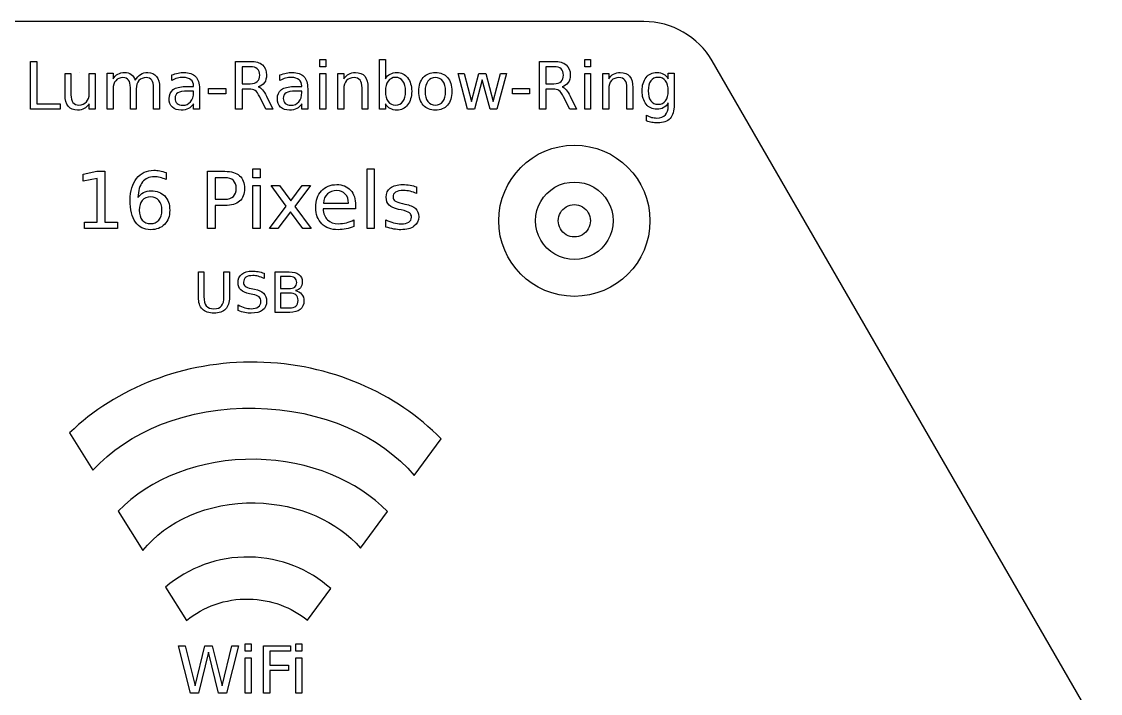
# Model space of a CAD drawing. Extents: x 0 to 264, y -3 to 282.
# Drawn here: x 31.5 to 86.2, y 176.3 to 210.4 of the extents above; entities that cross this region are included whole.
import ezdxf

# ---------------------------------------------------------------- set-up
doc = ezdxf.new("R2010")
doc.units = 0
doc.layers.add('Layer_1', color=7, linetype='CONTINUOUS')

msp = doc.modelspace()

# ---------------------------------------------------------------- linework, layer by layer
at = {"layer": 'Layer_1', "color": 7}
for p, q in [((63.086896, 210.393289), (23.705706, 210.393289)), ((86.241596, 174.288166), (66.550996, 208.393289)), ((58.743988, 200.28676), (58.743988, 200.28676)), ((43.472072, 193.112894), (43.472072, 193.112894)), ((33.960378, 189.5293), (35.145242, 187.627332)), ((51.439815, 187.37142), (52.803913, 189.222094)), ((43.417087, 188.18456), (43.417086, 188.184561)), ((36.431849, 185.559997), (37.682145, 183.552204)), ((48.715924, 183.674494), (50.085199, 185.533119)), ((43.09576, 183.224478), (43.09576, 183.224478)), ((38.832802, 181.704182), (39.888701, 180.007795)), ((46.024862, 180.022752), (47.20842, 181.630332))]:
    msp.add_line(p, q, dxfattribs=at)
at = {"layer": 'Layer_1', "color": 3}
for p, q in [((46.655147, 208.476126), (46.954391, 208.476126)), ((46.655147, 208.097196), (46.655147, 208.476126)), ((46.954391, 208.476126), (46.954391, 208.097196)), ((49.681731, 205.945626), (49.681731, 208.476176)), ((49.681731, 208.476176), (49.9826, 208.476176)), ((49.9826, 208.476176), (49.9826, 207.490576)), ((60.088556, 208.476126), (60.387799, 208.476126)), ((60.088556, 208.097196), (60.088556, 208.476126)), ((60.387799, 208.476126), (60.387799, 208.097196)), ((31.979229, 208.373676), (32.307746, 208.373676)), ((31.979229, 205.945576), (31.979229, 208.373676)), ((32.307746, 208.373676), (32.307746, 206.222046)), ((42.381176, 205.945586), (42.381176, 208.373686)), ((42.381176, 208.373686), (43.122779, 208.373686)), ((42.709693, 208.103706), (42.709693, 207.241756)), ((43.122779, 208.103706), (42.709693, 208.103706)), ((46.954391, 208.097196), (46.655147, 208.097196)), ((57.785687, 205.945586), (57.785687, 208.373686)), ((57.785687, 208.373686), (58.527289, 208.373686)), ((58.114204, 208.103706), (58.114204, 207.241756)), ((58.527289, 208.103706), (58.114204, 208.103706)), ((60.387799, 208.097196), (60.088556, 208.097196)), ((33.730778, 206.664406), (33.730778, 207.767056)), ((33.730778, 207.767056), (34.030021, 207.767056)), ((34.030021, 207.767056), (34.030021, 206.675796)), ((34.483764, 207.810966), (34.483764, 207.810966)), ((34.957023, 206.734336), (34.957023, 207.767056)), ((34.957023, 207.767056), (35.256266, 207.767056)), ((35.256266, 207.767056), (35.256266, 205.945576)), ((35.86451, 205.945626), (35.86451, 207.767106)), ((35.86451, 207.767106), (36.16538, 207.767106)), ((36.16538, 207.767106), (36.16538, 207.484126)), ((37.294046, 207.417456), (37.294046, 207.417396)), ((39.141546, 207.407626), (39.141546, 207.684106)), ((44.632005, 207.407626), (44.632005, 207.684106)), ((46.655147, 207.767056), (46.954391, 207.767056)), ((46.655147, 205.945576), (46.655147, 207.767056)), ((46.954391, 207.767056), (46.954391, 205.945576)), ((47.567515, 205.945576), (47.567515, 207.767056)), ((47.567515, 207.767056), (47.868384, 207.767056)), ((47.868384, 207.767056), (47.868384, 207.484076)), ((52.513156, 207.810966), (52.513156, 207.810966)), ((52.513156, 207.557256), (52.513156, 207.557256)), ((53.66947, 207.767056), (53.968713, 207.767056)), ((54.145982, 205.945576), (53.66947, 207.767056)), ((53.968713, 207.767056), (54.342767, 206.345646)), ((54.342767, 206.345646), (54.715195, 207.767056)), ((54.892464, 207.438536), (54.498894, 205.945576)), ((54.715195, 207.767056), (55.068106, 207.767056)), ((55.284407, 205.945576), (54.892464, 207.438536)), ((55.068106, 207.767056), (55.44216, 206.345646)), ((55.44216, 206.345646), (55.814587, 207.767056)), ((56.113831, 207.767056), (55.637319, 205.945576)), ((55.814587, 207.767056), (56.113831, 207.767056)), ((60.088556, 207.767056), (60.387799, 207.767056)), ((60.088556, 205.945576), (60.088556, 207.767056)), ((60.387799, 207.767056), (60.387799, 205.945576)), ((61.000924, 205.945576), (61.000924, 207.767056)), ((61.000924, 207.767056), (61.301793, 207.767056)), ((61.301793, 207.767056), (61.301793, 207.484076)), ((64.325122, 207.490656), (64.325122, 207.767136)), ((64.325122, 207.767136), (64.624365, 207.767136)), ((64.624365, 207.767136), (64.624365, 206.171636)), ((36.16538, 206.975086), (36.16538, 205.945626)), ((37.043593, 205.945626), (37.043593, 207.035256)), ((37.344462, 206.975086), (37.344462, 205.945626)), ((38.222675, 205.945626), (38.222675, 207.035256)), ((38.523545, 207.045016), (38.523545, 205.945626)), ((39.827853, 207.095346), (40.247444, 207.095346)), ((40.247444, 206.861256), (39.949827, 206.861196)), ((40.247444, 207.095346), (40.247444, 207.124646)), ((40.247444, 206.794556), (40.247444, 206.861256)), ((40.546687, 206.984796), (40.546687, 205.945576)), ((40.546687, 206.984736), (40.546687, 206.984796)), ((41.013442, 206.991296), (41.890029, 206.991296)), ((41.013442, 206.724586), (41.013442, 206.991296)), ((41.890029, 206.991296), (41.890029, 206.724586)), ((42.709693, 207.241756), (43.122779, 207.241756)), ((43.067484, 206.971796), (42.709693, 206.971796)), ((42.709693, 206.971796), (42.709693, 205.945586)), ((43.532612, 207.084006), (43.532612, 207.083996)), ((45.318313, 207.095346), (45.737904, 207.095346)), ((45.737904, 206.861256), (45.440287, 206.861196)), ((45.737904, 207.095346), (45.737904, 207.124646)), ((45.737904, 206.794556), (45.737904, 206.861256)), ((46.037147, 206.984796), (46.037147, 205.945576)), ((46.037147, 206.984736), (46.037147, 206.984796)), ((47.868384, 206.975036), (47.868384, 205.945576)), ((48.793761, 205.945576), (48.793761, 207.035206)), ((49.093004, 207.044966), (49.093004, 205.945576)), ((49.093004, 207.044946), (49.093004, 207.044966)), ((51.000677, 206.854686), (51.000677, 206.854686)), ((56.417953, 206.991296), (57.29454, 206.991296)), ((56.417953, 206.724586), (56.417953, 206.991296)), ((57.29454, 206.991296), (57.29454, 206.724586)), ((58.114204, 207.241756), (58.527289, 207.241756)), ((58.471994, 206.971796), (58.114204, 206.971796)), ((58.114204, 206.971796), (58.114204, 205.945586)), ((58.937122, 207.084006), (58.937122, 207.083996)), ((61.301793, 206.975036), (61.301793, 205.945576)), ((62.22717, 205.945576), (62.22717, 207.035206)), ((62.526413, 207.044966), (62.526413, 205.945576)), ((62.526413, 207.044946), (62.526413, 207.044966)), ((64.325122, 206.877456), (64.325122, 206.877456)), ((33.730778, 206.664396), (33.730778, 206.664406)), ((41.890029, 206.724586), (41.013442, 206.724586)), ((43.919676, 205.945576), (43.609049, 206.568456)), ((43.939192, 206.609116), (44.272588, 205.945576)), ((57.29454, 206.724586), (56.417953, 206.724586)), ((59.324186, 205.945576), (59.013559, 206.568456)), ((59.343702, 206.609116), (59.677098, 205.945576)), ((33.490081, 205.945576), (31.979229, 205.945576)), ((32.307746, 206.222046), (33.490081, 206.222046)), ((33.490081, 206.222046), (33.490081, 205.945576)), ((34.957023, 205.945576), (34.957023, 206.225306)), ((35.256266, 205.945576), (34.957023, 205.945576)), ((36.16538, 205.945626), (35.86451, 205.945626)), ((37.344462, 205.945626), (37.043593, 205.945626)), ((38.523545, 205.945626), (38.222675, 205.945626)), ((40.247444, 205.945576), (40.247444, 206.222046)), ((40.546687, 205.945576), (40.247444, 205.945576)), ((42.709693, 205.945586), (42.381176, 205.945586)), ((44.272588, 205.945576), (43.919676, 205.945576)), ((45.737904, 205.945576), (45.737904, 206.222046)), ((46.037147, 205.945576), (45.737904, 205.945576)), ((46.954391, 205.945576), (46.655147, 205.945576)), ((47.868384, 205.945576), (47.567515, 205.945576)), ((49.093004, 205.945576), (48.793761, 205.945576)), ((49.9826, 205.945626), (49.681731, 205.945626)), ((49.9826, 206.218846), (49.9826, 205.945626)), ((54.498894, 205.945576), (54.145982, 205.945576)), ((55.637319, 205.945576), (55.284407, 205.945576)), ((58.114204, 205.945586), (57.785687, 205.945586)), ((59.677098, 205.945576), (59.324186, 205.945576)), ((60.387799, 205.945576), (60.088556, 205.945576)), ((61.301793, 205.945576), (61.000924, 205.945576)), ((62.526413, 205.945576), (62.22717, 205.945576)), ((64.325122, 206.118066), (64.325122, 206.266056)), ((63.215972, 205.348766), (63.215972, 205.639876)), ((34.652863, 202.656676), (35.348035, 202.796876)), ((34.652863, 202.298376), (34.652863, 202.656676)), ((35.348035, 202.796876), (35.741382, 202.796876)), ((35.741382, 202.796876), (35.741382, 200.220646)), ((38.851157, 202.732626), (38.851157, 202.732616)), ((38.851157, 202.732616), (38.851157, 202.374316)), ((40.954199, 202.796876), (41.84215, 202.796876)), ((40.954199, 199.889616), (40.954199, 202.796876)), ((41.347546, 202.473626), (41.347546, 201.381216)), ((41.84215, 202.473626), (41.347546, 202.473626)), ((43.259756, 202.919556), (43.618052, 202.919556)), ((43.259756, 202.465836), (43.259756, 202.919556)), ((43.618052, 202.465836), (43.259756, 202.465836)), ((43.618052, 202.919556), (43.618052, 202.465836)), ((49.054804, 202.919556), (49.4131, 202.919556)), ((49.054804, 199.889616), (49.054804, 202.919556)), ((49.4131, 202.919556), (49.4131, 199.889616)), ((35.351929, 202.438576), (34.652863, 202.298376)), ((35.351929, 200.220646), (35.351929, 202.438576)), ((43.259756, 202.070546), (43.618052, 202.070546)), ((43.259756, 199.889616), (43.259756, 202.070546)), ((43.618052, 202.070546), (43.618052, 199.889616)), ((44.951925, 201.030706), (44.176916, 202.070546)), ((44.176916, 202.070546), (44.599471, 202.070546)), ((44.599471, 202.070546), (45.177808, 201.293586)), ((45.177808, 201.293586), (45.756144, 202.070546)), ((46.1787, 202.070546), (45.390059, 201.009286)), ((45.756144, 202.070546), (46.1787, 202.070546)), ((51.551193, 202.006286), (51.551193, 201.667466)), ((51.551197, 202.006216), (51.551193, 202.006286)), ((38.070306, 201.499996), (38.070306, 201.499996)), ((41.347546, 201.381216), (41.84215, 201.381216)), ((41.84215, 201.057966), (41.347546, 201.057966)), ((41.347546, 201.057966), (41.347546, 199.889616)), ((44.104867, 199.889616), (44.951925, 201.030706)), ((45.390059, 201.009286), (46.219592, 199.889616)), ((48.466731, 200.894396), (46.819349, 200.894396)), ((46.831032, 201.172856), (48.108435, 201.174806)), ((48.466731, 201.069666), (48.466731, 201.069656)), ((48.466731, 201.069656), (48.466731, 200.894396)), ((50.770345, 200.837826), (50.645721, 200.867026)), ((50.842394, 201.165006), (50.965071, 201.137706)), ((45.16223, 200.746406), (44.527423, 199.889616)), ((45.797037, 199.889616), (45.16223, 200.746406)), ((48.382999, 200.339406), (48.382999, 200.000576)), ((50.001177, 199.969306), (50.001177, 200.339286)), ((34.709333, 200.220646), (35.351929, 200.220646)), ((34.709333, 199.889616), (34.709333, 200.220646)), ((36.383978, 199.889616), (34.709333, 199.889616)), ((35.741382, 200.220646), (36.383978, 200.220646)), ((36.383978, 200.220646), (36.383978, 199.889616)), ((41.347546, 199.889616), (40.954199, 199.889616)), ((43.618052, 199.889616), (43.259756, 199.889616)), ((44.527423, 199.889616), (44.104867, 199.889616)), ((46.219592, 199.889616), (45.797037, 199.889616)), ((49.4131, 199.889616), (49.054804, 199.889616)), ((40.495715, 197.695976), (40.775457, 197.695976)), ((40.495715, 196.411646), (40.495715, 197.695976)), ((40.775457, 197.695976), (40.775457, 196.446096)), ((41.791071, 196.446096), (41.791071, 197.695976)), ((41.791071, 197.695976), (42.070813, 197.695976)), ((42.070813, 197.695976), (42.070813, 196.411646)), ((43.827812, 197.628456), (43.827812, 197.356986)), ((43.827814, 197.628366), (43.827812, 197.628456)), ((44.385917, 197.695976), (45.096985, 197.695976)), ((44.385921, 195.638566), (44.385917, 197.695976)), ((45.076314, 197.467266), (44.664281, 197.467226)), ((44.664281, 197.467226), (44.664281, 196.847106)), ((43.262818, 196.550786), (43.093319, 196.583886)), ((43.176004, 196.849856), (43.344125, 196.815356)), ((44.664281, 196.847106), (45.076314, 196.847106)), ((44.664281, 196.621106), (44.664281, 195.867326)), ((45.110765, 196.621056), (44.664281, 196.621106)), ((42.51179, 195.729446), (42.51179, 196.016086)), ((45.12455, 195.638566), (44.385921, 195.638566)), ((44.664281, 195.867326), (45.110765, 195.867326)), ((39.490747, 178.717037), (39.818273, 178.717037)), ((40.091212, 176.319986), (39.490747, 178.717037)), ((39.818273, 178.717037), (40.322408, 176.690863)), ((40.322408, 176.690863), (40.824939, 178.717037)), ((41.009577, 178.400748), (40.499016, 176.319986)), ((40.824939, 178.717037), (41.189398, 178.717037)), ((41.515314, 176.319986), (41.009577, 178.400748)), ((41.189398, 178.717037), (41.693532, 176.690863)), ((41.693532, 176.690863), (42.196057, 178.717037)), ((42.525193, 178.717037), (41.923118, 176.319986)), ((42.196057, 178.717037), (42.525193, 178.717037)), ((42.87038, 178.818185), (43.165796, 178.818185)), ((42.87038, 178.444097), (42.87038, 178.818185)), ((43.165796, 178.444097), (42.87038, 178.444097)), ((43.165796, 178.818185), (43.165796, 178.444097)), ((43.795164, 178.717037), (45.172708, 178.717037)), ((43.795164, 176.319986), (43.795164, 178.717037)), ((45.172708, 178.444097), (44.119477, 178.444097)), ((44.119477, 178.444097), (44.119477, 177.737666)), ((45.172708, 178.717037), (45.172708, 178.444097)), ((45.43922, 178.818185), (45.734636, 178.818185)), ((45.43922, 178.444097), (45.43922, 178.818185)), ((45.734636, 178.444097), (45.43922, 178.444097)), ((45.734636, 178.818185), (45.734636, 178.444097)), ((42.87038, 178.118175), (43.165796, 178.118175)), ((42.87038, 176.319986), (42.87038, 178.118175)), ((43.165796, 178.118175), (43.165796, 176.319986)), ((45.43922, 178.118175), (45.734636, 178.118175)), ((45.43922, 176.319986), (45.43922, 178.118175)), ((45.734636, 178.118175), (45.734636, 176.319986)), ((44.119477, 177.737666), (45.069952, 177.737666)), ((45.069952, 177.464726), (44.119477, 177.464726)), ((44.119477, 177.464726), (44.119477, 176.319986)), ((45.069952, 177.737666), (45.069952, 177.464726)), ((40.499016, 176.319986), (40.091212, 176.319986)), ((41.923118, 176.319986), (41.515314, 176.319986)), ((43.165796, 176.319986), (42.87038, 176.319986)), ((44.119477, 176.319986), (43.795164, 176.319986)), ((45.734636, 176.319986), (45.43922, 176.319986))]:
    msp.add_line(p, q, dxfattribs=at)
at = {"layer": 'Layer_1', "color": 5}
msp.add_line((57.595372, 200.28676), (57.595372, 200.28676), dxfattribs=at)
at = {"layer": 'Layer_1', "color": 6}
msp.add_line((63.395427, 200.28676), (63.395427, 200.28676), dxfattribs=at)
at = {"layer": 'Layer_1', "color": 7}
for points in [[(66.550996, 208.393289), (65.836465, 209.630893), (64.515958, 210.393288), (63.086896, 210.393289)], [(58.743988, 200.28676), (58.743988, 200.578756), (58.899766, 200.848571), (59.152642, 200.994569)], [(59.152642, 200.994569), (59.405518, 201.140567), (59.717074, 201.140567), (59.96995, 200.994569)], [(59.96995, 200.994569), (60.222826, 200.848571), (60.378604, 200.578756), (60.378604, 200.28676)], [(59.152642, 199.578951), (58.899766, 199.724949), (58.743988, 199.994764), (58.743988, 200.28676)], [(60.378604, 200.28676), (60.378604, 199.994764), (60.222826, 199.724949), (59.96995, 199.578951)], [(59.96995, 199.578951), (59.717074, 199.432953), (59.405518, 199.432953), (59.152642, 199.578951)], [(43.472072, 193.112894), (39.720727, 193.182463), (36.324089, 191.792881), (33.960378, 189.5293)], [(52.803913, 189.222094), (50.526036, 191.547418), (47.200872, 193.043742), (43.472072, 193.112894)], [(35.145242, 187.627332), (36.897129, 189.580989), (39.93701, 190.843798), (43.372481, 190.780088)], [(43.372481, 190.780088), (46.781528, 190.716866), (49.753984, 189.363284), (51.439815, 187.37142)], [(43.417086, 188.184561), (40.562771, 188.237495), (38.015395, 187.199253), (36.431849, 185.559997)], [(50.085199, 185.533119), (48.548066, 187.101775), (46.140457, 188.134055), (43.417087, 188.18456)], [(37.682145, 183.552204), (38.840067, 185.041027), (40.96424, 186.017107), (43.376062, 185.972381)], [(43.376062, 185.972381), (45.609065, 185.93097), (47.563531, 185.023627), (48.715924, 183.674494)], [(43.09576, 183.224478), (41.472207, 183.254587), (39.978903, 182.677749), (38.832802, 181.704182)], [(47.20842, 181.630332), (46.110175, 182.597674), (44.675318, 183.195186), (43.09576, 183.224478)], [(39.888701, 180.007795), (40.751649, 180.707505), (41.857186, 181.119001), (43.056303, 181.096764)], [(43.056303, 181.096764), (44.181988, 181.075888), (45.210813, 180.676511), (46.024862, 180.022752)]]:
    msp.add_open_spline(points, degree=3, dxfattribs=at)
at = {"layer": 'Layer_1', "color": 3}
for points in [[(43.122779, 208.373686), (43.400337, 208.373686), (43.607422, 208.315679), (43.744033, 208.199666)], [(43.480569, 207.994736), (43.400337, 208.067382), (43.281074, 208.103706), (43.122779, 208.103706)], [(43.602543, 207.674356), (43.602543, 207.816389), (43.561885, 207.923182), (43.480569, 207.994736)], [(43.744033, 208.199666), (43.880644, 208.083652), (43.94895, 207.908552), (43.94895, 207.674366)], [(58.527289, 208.373686), (58.804847, 208.373686), (59.011932, 208.315679), (59.148544, 208.199666)], [(58.88508, 207.994736), (58.804848, 208.067382), (58.685584, 208.103706), (58.527289, 208.103706)], [(59.007054, 207.674356), (59.007054, 207.816389), (58.966396, 207.923182), (58.88508, 207.994736)], [(59.148544, 208.199666), (59.285154, 208.083652), (59.35346, 207.908552), (59.35346, 207.674366)], [(36.16538, 207.484126), (36.233685, 207.595799), (36.315543, 207.678199), (36.410954, 207.731326)], [(36.300364, 207.394676), (36.210374, 207.291676), (36.16538, 207.151812), (36.16538, 206.975086)], [(36.66466, 207.550806), (36.511786, 207.550806), (36.390354, 207.498762), (36.300364, 207.394676)], [(36.410954, 207.731326), (36.506364, 207.784459), (36.619665, 207.811026), (36.750855, 207.811026)], [(36.950893, 207.423946), (36.889093, 207.508519), (36.793682, 207.550806), (36.66466, 207.550806)], [(36.750855, 207.811026), (36.883129, 207.811026), (36.995345, 207.777416), (37.087503, 207.710196)], [(37.043593, 207.035256), (37.043593, 207.210902), (37.012693, 207.340466), (36.950893, 207.423946)], [(37.087503, 207.710196), (37.180745, 207.642976), (37.249593, 207.545396), (37.294046, 207.417456)], [(37.294046, 207.417396), (37.368856, 207.551836), (37.458304, 207.651042), (37.562389, 207.715016)], [(37.479447, 207.396306), (37.389457, 207.293306), (37.344462, 207.152899), (37.344462, 206.975086)], [(37.846995, 207.550806), (37.691952, 207.550806), (37.569436, 207.499306), (37.479447, 207.396306)], [(37.562389, 207.715016), (37.666473, 207.779016), (37.78899, 207.811016), (37.929938, 207.811016)], [(38.129975, 207.423946), (38.068175, 207.508519), (37.973848, 207.550806), (37.846995, 207.550806)], [(37.929938, 207.811016), (38.119675, 207.811016), (38.266044, 207.744336), (38.369044, 207.610976)], [(38.222675, 207.035256), (38.222675, 207.209816), (38.191775, 207.339379), (38.129975, 207.423946)], [(38.369044, 207.610976), (38.472044, 207.478702), (38.523545, 207.290049), (38.523545, 207.045016)], [(39.141546, 207.684106), (39.251051, 207.726372), (39.357304, 207.757806), (39.460305, 207.778406)], [(39.426152, 207.519846), (39.327488, 207.494912), (39.23262, 207.457506), (39.141546, 207.407626)], [(39.730274, 207.557246), (39.626189, 207.557246), (39.524815, 207.544779), (39.426152, 207.519846)], [(39.460305, 207.778406), (39.563305, 207.800072), (39.663594, 207.810906), (39.761174, 207.810906)], [(40.110833, 207.443406), (40.020843, 207.519299), (39.89399, 207.557246), (39.730274, 207.557246)], [(39.761174, 207.810906), (40.024638, 207.810906), (40.221423, 207.742599), (40.351529, 207.605986)], [(40.247444, 207.124646), (40.247444, 207.262339), (40.201907, 207.368592), (40.110833, 207.443406)], [(40.351529, 207.605986), (40.481634, 207.469379), (40.546687, 207.262296), (40.546687, 206.984736)], [(43.480569, 207.350716), (43.561885, 207.424442), (43.602543, 207.532322), (43.602543, 207.674356)], [(43.94895, 207.674366), (43.94895, 207.521492), (43.913171, 207.394639), (43.841613, 207.293806)], [(44.632005, 207.684106), (44.741511, 207.726372), (44.847764, 207.757806), (44.950764, 207.778406)], [(44.916612, 207.519846), (44.817948, 207.494912), (44.723079, 207.457506), (44.632005, 207.407626)], [(45.220734, 207.557246), (45.116649, 207.557246), (45.015275, 207.544779), (44.916612, 207.519846)], [(44.950764, 207.778406), (45.053764, 207.800072), (45.154054, 207.810906), (45.251634, 207.810906)], [(45.601293, 207.443406), (45.511303, 207.519299), (45.38445, 207.557246), (45.220734, 207.557246)], [(45.251634, 207.810906), (45.515098, 207.810906), (45.711882, 207.742599), (45.841988, 207.605986)], [(45.737904, 207.124646), (45.737904, 207.262339), (45.692367, 207.368592), (45.601293, 207.443406)], [(45.841988, 207.605986), (45.972094, 207.469379), (46.037147, 207.262296), (46.037147, 206.984736)], [(47.868384, 207.484076), (47.939942, 207.593582), (48.023969, 207.675439), (48.120464, 207.729646)], [(48.008248, 207.396256), (47.915005, 207.293256), (47.868384, 207.152849), (47.868384, 206.975036)], [(48.390433, 207.550756), (48.228885, 207.550756), (48.10149, 207.499256), (48.008248, 207.396256)], [(48.120464, 207.729646), (48.218043, 207.783846), (48.330259, 207.810946), (48.457113, 207.810946)], [(48.692929, 207.422276), (48.625707, 207.507929), (48.524875, 207.550756), (48.390433, 207.550756)], [(48.457113, 207.810946), (48.666365, 207.810946), (48.82466, 207.745892), (48.931998, 207.615786)], [(48.793761, 207.035206), (48.793761, 207.207599), (48.76015, 207.336622), (48.692929, 207.422276)], [(48.931998, 207.615786), (49.039335, 207.486766), (49.093004, 207.296486), (49.093004, 207.044946)], [(49.9826, 207.490576), (50.045486, 207.599002), (50.124634, 207.679236), (50.220043, 207.731276)], [(50.491639, 207.560516), (50.333343, 207.560516), (50.208659, 207.497629), (50.117585, 207.371856)], [(50.220043, 207.731276), (50.316538, 207.784409), (50.431465, 207.810976), (50.564823, 207.810976)], [(50.864066, 207.371856), (50.774076, 207.497629), (50.649933, 207.560516), (50.491639, 207.560516)], [(50.564823, 207.810976), (50.786003, 207.810976), (50.96544, 207.723156), (51.103135, 207.547516)], [(51.103135, 207.547516), (51.241914, 207.371869), (51.311304, 207.140929), (51.311304, 206.854696)], [(51.677227, 206.854686), (51.677227, 207.153932), (51.750953, 207.388122), (51.898407, 207.557256)], [(51.898407, 207.557256), (52.046944, 207.726396), (52.25186, 207.810966), (52.513156, 207.810966)], [(52.513156, 207.557256), (52.352692, 207.557256), (52.225839, 207.494372), (52.132597, 207.368606)], [(52.513156, 207.810966), (52.773367, 207.810966), (52.977741, 207.726396), (53.126279, 207.557256)], [(52.892089, 207.366976), (52.798846, 207.493829), (52.672535, 207.557256), (52.513156, 207.557256)], [(53.126279, 207.557256), (53.274816, 207.388122), (53.349085, 207.153932), (53.349085, 206.854686)], [(58.88508, 207.350716), (58.966396, 207.424442), (59.007054, 207.532322), (59.007054, 207.674356)], [(59.35346, 207.674366), (59.35346, 207.521492), (59.317681, 207.394639), (59.246123, 207.293806)], [(61.301793, 207.484076), (61.373351, 207.593582), (61.457377, 207.675439), (61.553873, 207.729646)], [(61.441657, 207.396256), (61.348414, 207.293256), (61.301793, 207.152849), (61.301793, 206.975036)], [(61.823842, 207.550756), (61.662294, 207.550756), (61.534899, 207.499256), (61.441657, 207.396256)], [(61.553873, 207.729646), (61.651452, 207.783846), (61.763668, 207.810946), (61.890521, 207.810946)], [(62.126338, 207.422276), (62.059116, 207.507929), (61.958284, 207.550756), (61.823842, 207.550756)], [(61.890521, 207.810946), (62.099774, 207.810946), (62.258069, 207.745892), (62.365407, 207.615786)], [(62.22717, 207.035206), (62.22717, 207.207599), (62.193559, 207.336622), (62.126338, 207.422276)], [(62.365407, 207.615786), (62.472744, 207.486766), (62.526413, 207.296486), (62.526413, 207.044946)], [(62.996418, 206.877546), (62.996418, 207.159439), (63.064723, 207.385499), (63.201335, 207.555726)], [(63.201335, 207.555726), (63.337945, 207.725946), (63.517925, 207.811056), (63.741273, 207.811056)], [(63.438777, 207.381616), (63.349871, 207.262356), (63.305419, 207.094302), (63.305419, 206.877456)], [(63.814458, 207.560516), (63.653994, 207.560516), (63.528767, 207.500882), (63.438777, 207.381616)], [(63.741273, 207.811056), (63.875715, 207.811056), (63.991184, 207.784489), (64.087679, 207.731356)], [(64.190138, 207.381616), (64.101232, 207.500882), (63.976005, 207.560516), (63.814458, 207.560516)], [(64.087679, 207.731356), (64.184174, 207.678222), (64.263322, 207.597989), (64.325122, 207.490656)], [(64.325122, 206.877456), (64.325122, 207.094302), (64.280127, 207.262356), (64.190138, 207.381616)], [(39.008188, 206.475716), (39.008188, 206.680629), (39.076493, 206.835129), (39.213104, 206.939216)], [(39.213104, 206.939216), (39.350799, 207.043302), (39.555715, 207.095346), (39.827853, 207.095346)], [(39.949827, 206.861196), (39.708047, 206.861196), (39.540536, 206.833562), (39.447294, 206.778296)], [(43.374858, 206.892096), (43.300047, 206.945229), (43.197589, 206.971796), (43.067484, 206.971796)], [(43.122779, 207.241756), (43.281074, 207.241756), (43.400337, 207.278076), (43.480569, 207.350716)], [(43.609049, 206.568456), (43.528817, 206.731089), (43.450753, 206.838969), (43.374858, 206.892096)], [(43.841613, 207.293806), (43.771139, 207.192972), (43.668138, 207.123039), (43.532612, 207.084006)], [(43.532612, 207.083996), (43.603085, 207.060129), (43.67139, 207.009172), (43.737528, 206.931126)], [(43.737528, 206.931126), (43.804749, 206.853059), (43.87197, 206.745722), (43.939192, 206.609116)], [(44.498647, 206.475716), (44.498647, 206.680629), (44.566952, 206.835129), (44.703564, 206.939216)], [(44.703564, 206.939216), (44.841258, 207.043302), (45.046175, 207.095346), (45.318313, 207.095346)], [(45.440287, 206.861196), (45.198507, 206.861196), (45.030996, 206.833562), (44.937754, 206.778296)], [(50.117585, 207.371856), (50.027595, 207.247176), (49.9826, 207.074786), (49.9826, 206.854686)], [(49.9826, 206.854686), (49.9826, 206.634592), (50.027595, 206.461662), (50.117585, 206.335896)], [(51.000677, 206.854686), (51.000677, 207.074786), (50.95514, 207.247176), (50.864066, 207.371856)], [(50.864066, 206.335896), (50.95514, 206.461662), (51.000677, 206.634592), (51.000677, 206.854686)], [(51.311304, 206.854696), (51.311304, 206.568462), (51.241914, 206.337526), (51.103135, 206.161886)], [(51.898407, 206.152116), (51.750953, 206.322336), (51.677227, 206.556526), (51.677227, 206.854686)], [(52.132597, 207.368606), (52.039354, 207.243919), (51.992733, 207.072612), (51.992733, 206.854686)], [(51.992733, 206.854686), (51.992733, 206.636759), (52.038812, 206.464912), (52.130971, 206.339146)], [(53.031952, 206.854686), (53.031952, 207.070446), (52.985331, 207.241209), (52.892089, 207.366976)], [(52.892089, 206.340776), (52.985331, 206.466542), (53.031952, 206.637846), (53.031952, 206.854686)], [(53.349085, 206.854686), (53.349085, 206.556526), (53.274816, 206.322336), (53.126279, 206.152116)], [(58.779369, 206.892096), (58.704558, 206.945229), (58.6021, 206.971796), (58.471994, 206.971796)], [(58.527289, 207.241756), (58.685584, 207.241756), (58.804848, 207.278076), (58.88508, 207.350716)], [(59.013559, 206.568456), (58.933327, 206.731089), (58.855263, 206.838969), (58.779369, 206.892096)], [(59.246123, 207.293806), (59.175649, 207.192972), (59.072648, 207.123039), (58.937122, 207.084006)], [(58.937122, 207.083996), (59.007596, 207.060129), (59.075901, 207.009172), (59.142038, 206.931126)], [(59.142038, 206.931126), (59.209259, 206.853059), (59.27648, 206.745722), (59.343702, 206.609116)], [(63.201335, 206.200996), (63.064723, 206.371216), (62.996418, 206.596732), (62.996418, 206.877546)], [(63.305419, 206.877456), (63.305419, 206.661696), (63.349871, 206.494186), (63.438777, 206.374926)], [(64.190138, 206.374926), (64.280127, 206.494186), (64.325122, 206.661696), (64.325122, 206.877456)], [(33.89341, 206.093556), (33.784988, 206.223662), (33.730778, 206.413942), (33.730778, 206.664396)], [(34.030021, 206.675796), (34.030021, 206.503402), (34.063631, 206.373839), (34.130852, 206.287106)], [(34.130852, 206.287106), (34.198073, 206.201452), (34.298905, 206.158626), (34.433348, 206.158626)], [(34.433348, 206.158626), (34.594896, 206.158626), (34.722291, 206.210126), (34.815534, 206.313126)], [(34.815534, 206.313126), (34.90986, 206.416126), (34.957023, 206.556529), (34.957023, 206.734336)], [(39.172446, 206.054496), (39.06294, 206.159669), (39.008188, 206.300076), (39.008188, 206.475716)], [(39.447294, 206.778296), (39.354052, 206.723029), (39.307431, 206.628702), (39.307431, 206.495316)], [(39.307431, 206.495316), (39.307431, 206.389062), (39.342125, 206.304492), (39.411515, 206.241606)], [(39.697748, 206.148906), (39.863632, 206.148906), (39.996448, 206.207452), (40.096196, 206.324546)], [(40.096196, 206.324546), (40.197028, 206.442726), (40.247444, 206.599396), (40.247444, 206.794556)], [(44.662906, 206.054496), (44.5534, 206.159669), (44.498647, 206.300076), (44.498647, 206.475716)], [(44.937754, 206.778296), (44.844511, 206.723029), (44.79789, 206.628702), (44.79789, 206.495316)], [(44.79789, 206.495316), (44.79789, 206.389062), (44.832585, 206.304492), (44.901975, 206.241606)], [(45.188207, 206.148906), (45.354091, 206.148906), (45.486908, 206.207452), (45.586656, 206.324546)], [(45.586656, 206.324546), (45.687488, 206.442726), (45.737904, 206.599396), (45.737904, 206.794556)], [(50.117585, 206.335896), (50.208659, 206.211209), (50.333343, 206.148866), (50.491639, 206.148866)], [(50.491639, 206.148866), (50.649933, 206.148866), (50.774076, 206.211209), (50.864066, 206.335896)], [(52.130971, 206.339146), (52.224213, 206.214459), (52.351608, 206.152116), (52.513156, 206.152116)], [(52.513156, 206.152116), (52.672535, 206.152116), (52.798846, 206.215002), (52.892089, 206.340776)], [(63.438777, 206.374926), (63.528767, 206.255659), (63.653994, 206.196026), (63.814458, 206.196026)], [(63.814458, 206.196026), (63.976005, 206.196026), (64.101232, 206.255659), (64.190138, 206.374926)], [(34.369922, 205.898406), (34.160668, 205.898406), (34.001831, 205.963456), (33.89341, 206.093556)], [(34.703317, 205.978106), (34.607906, 205.924972), (34.496774, 205.898406), (34.369922, 205.898406)], [(34.957023, 206.225306), (34.884381, 206.114712), (34.799812, 206.032312), (34.703317, 205.978106)], [(39.618058, 205.898376), (39.431573, 205.898376), (39.283036, 205.950416), (39.172446, 206.054496)], [(39.411515, 206.241606), (39.481989, 206.179806), (39.5774, 206.148906), (39.697748, 206.148906)], [(39.992112, 205.976476), (39.890196, 205.924409), (39.765511, 205.898376), (39.618058, 205.898376)], [(40.247444, 206.222046), (40.179138, 206.111459), (40.094028, 206.029602), (39.992112, 205.976476)], [(45.108517, 205.898376), (44.922032, 205.898376), (44.773495, 205.950416), (44.662906, 206.054496)], [(44.901975, 206.241606), (44.972449, 206.179806), (45.067859, 206.148906), (45.188207, 206.148906)], [(45.482571, 205.976476), (45.380655, 205.924409), (45.25597, 205.898376), (45.108517, 205.898376)], [(45.737904, 206.222046), (45.669598, 206.111459), (45.584487, 206.029602), (45.482571, 205.976476)], [(50.220043, 205.976526), (50.124632, 206.029659), (50.045484, 206.110432), (49.9826, 206.218846)], [(50.564823, 205.898426), (50.431465, 205.898426), (50.316538, 205.924459), (50.220043, 205.976526)], [(51.103135, 206.161886), (50.96544, 205.986246), (50.786003, 205.898426), (50.564823, 205.898426)], [(52.513156, 205.898416), (52.25186, 205.898416), (52.046944, 205.982982), (51.898407, 206.152116)], [(53.126279, 206.152116), (52.977741, 205.982982), (52.773367, 205.898416), (52.513156, 205.898416)], [(63.741273, 205.945666), (63.517925, 205.945666), (63.337945, 206.030776), (63.201335, 206.200996)], [(64.087679, 206.025366), (63.991184, 205.972232), (63.875715, 205.945666), (63.741273, 205.945666)], [(64.325122, 206.266056), (64.263322, 206.158722), (64.184174, 206.078492), (64.087679, 206.025366)], [(64.178753, 205.654566), (64.276332, 205.756479), (64.325122, 205.910979), (64.325122, 206.118066)], [(64.624365, 206.171636), (64.624365, 205.861549), (64.555517, 205.631152), (64.417823, 205.480446)], [(63.215972, 205.639876), (63.303793, 205.592142), (63.39053, 205.556906), (63.476183, 205.534166)], [(63.487567, 205.277166), (63.394325, 205.292366), (63.303793, 205.316232), (63.215972, 205.348766)], [(63.476183, 205.534166), (63.561835, 205.511432), (63.649115, 205.500066), (63.738021, 205.500066)], [(63.785184, 205.252766), (63.680015, 205.252766), (63.580809, 205.260899), (63.487567, 205.277166)], [(63.738021, 205.500066), (63.934263, 205.500066), (64.081174, 205.551566), (64.178753, 205.654566)], [(64.417823, 205.480446), (64.280127, 205.328659), (64.069248, 205.252766), (63.785184, 205.252766)], [(37.359555, 202.438556), (37.577648, 202.712469), (37.870386, 202.849426), (38.23777, 202.849426)], [(38.253348, 202.518416), (37.993713, 202.518416), (37.795092, 202.430789), (37.657486, 202.255536)], [(38.23777, 202.849426), (38.336431, 202.849426), (38.435741, 202.839692), (38.535701, 202.820226)], [(38.551279, 202.481416), (38.451319, 202.506082), (38.352009, 202.518416), (38.253348, 202.518416)], [(38.535701, 202.820226), (38.636958, 202.800759), (38.74211, 202.771559), (38.851157, 202.732626)], [(38.851157, 202.374316), (38.752495, 202.421049), (38.652536, 202.456749), (38.551279, 202.481416)], [(41.84215, 202.796876), (42.167992, 202.796876), (42.413996, 202.722879), (42.580162, 202.574886)], [(42.266653, 202.331476), (42.166693, 202.426242), (42.025192, 202.473626), (41.84215, 202.473626)], [(42.580162, 202.574886), (42.747626, 202.428192), (42.831359, 202.212696), (42.831359, 201.928396)], [(37.032416, 201.340306), (37.032416, 201.799859), (37.141462, 202.165942), (37.359555, 202.438556)], [(37.657486, 202.255536), (37.521178, 202.080282), (37.443287, 201.815456), (37.423815, 201.461056)], [(42.416592, 201.928396), (42.416592, 202.102349), (42.366612, 202.236709), (42.266653, 202.331476)], [(42.266653, 201.523366), (42.366612, 201.618132), (42.416592, 201.753142), (42.416592, 201.928396)], [(42.831359, 201.928396), (42.831359, 201.641502), (42.747626, 201.424706), (42.580162, 201.278006)], [(46.733669, 201.807676), (46.927097, 202.017982), (47.187381, 202.123136), (47.514521, 202.123136)], [(47.514521, 202.123136), (47.807908, 202.123136), (48.039632, 202.028369), (48.209693, 201.838836)], [(50.016755, 201.480416), (50.016755, 201.685529), (50.089453, 201.843906), (50.234849, 201.955546)], [(50.234849, 201.955546), (50.380244, 202.067192), (50.586653, 202.123016), (50.854077, 202.123016)], [(50.854077, 202.123016), (50.986491, 202.123016), (51.111116, 202.113282), (51.227952, 202.093816)], [(51.227952, 202.093816), (51.344787, 202.074349), (51.452535, 202.045149), (51.551197, 202.006216)], [(37.423815, 201.461056), (37.500407, 201.573996), (37.596472, 201.660322), (37.71201, 201.720036)], [(38.070306, 201.499996), (37.893754, 201.499996), (37.753551, 201.439632), (37.649697, 201.318906)], [(37.71201, 201.720036), (37.827547, 201.781036), (37.954768, 201.811536), (38.093673, 201.811536)], [(38.488967, 201.318906), (38.386411, 201.439632), (38.246857, 201.499996), (38.070306, 201.499996)], [(38.093673, 201.811536), (38.385761, 201.811536), (38.616187, 201.722612), (38.78495, 201.544766)], [(38.78495, 201.544766), (38.955011, 201.368212), (39.040042, 201.127402), (39.040042, 200.822336)], [(41.84215, 201.381216), (42.025192, 201.381216), (42.166693, 201.428599), (42.266653, 201.523366)], [(46.445475, 200.958666), (46.445475, 201.315666), (46.541539, 201.598669), (46.733669, 201.807676)], [(47.037442, 201.649936), (46.91801, 201.536996), (46.849206, 201.377969), (46.831032, 201.172856)], [(47.518415, 201.819346), (47.318496, 201.819346), (47.158172, 201.762876), (47.037442, 201.649936)], [(47.942918, 201.644096), (47.836468, 201.760929), (47.694967, 201.819346), (47.518415, 201.819346)], [(48.108435, 201.174806), (48.105835, 201.370832), (48.050662, 201.527262), (47.942918, 201.644096)], [(48.209693, 201.838836), (48.381051, 201.650596), (48.466731, 201.394206), (48.466731, 201.069666)], [(50.164747, 201.081226), (50.066085, 201.178592), (50.016755, 201.311656), (50.016755, 201.480416)], [(50.495778, 201.741396), (50.407502, 201.686862), (50.363364, 201.605079), (50.363364, 201.496046)], [(50.363364, 201.496046), (50.363364, 201.412959), (50.39517, 201.347399), (50.458784, 201.299366)], [(50.896913, 201.823196), (50.719063, 201.823196), (50.585351, 201.795929), (50.495778, 201.741396)], [(51.235737, 201.784296), (51.12669, 201.810229), (51.013749, 201.823196), (50.896913, 201.823196)], [(51.551193, 201.667466), (51.449935, 201.719399), (51.344783, 201.758342), (51.235737, 201.784296)], [(37.29919, 200.218676), (37.12134, 200.477016), (37.032416, 200.850892), (37.032416, 201.340306)], [(37.649697, 201.318906), (37.547141, 201.198172), (37.495864, 201.032656), (37.495864, 200.822356)], [(37.495864, 200.822356), (37.495864, 200.613349), (37.547141, 200.447829), (37.649697, 200.325796)], [(38.644748, 200.822356), (38.644748, 201.032656), (38.592821, 201.198172), (38.488967, 201.318906)], [(38.488967, 200.325796), (38.592821, 200.447829), (38.644748, 200.613349), (38.644748, 200.822356)], [(39.040042, 200.822336), (39.040042, 200.523756), (38.951766, 200.284242), (38.775214, 200.103796)], [(42.580162, 201.278006), (42.413996, 201.131312), (42.167992, 201.057966), (41.84215, 201.057966)], [(46.749247, 200.136926), (46.546732, 200.339439), (46.445475, 200.613352), (46.445475, 200.958666)], [(46.819349, 200.894396), (46.834929, 200.647742), (46.908924, 200.459509), (47.041336, 200.329696)], [(50.645721, 200.867026), (50.423733, 200.913759), (50.263408, 200.985159), (50.164747, 201.081226)], [(50.458784, 201.299366), (50.522397, 201.252632), (50.650267, 201.207846), (50.842394, 201.165006)], [(51.20069, 200.687886), (51.135783, 200.739819), (50.992335, 200.789799), (50.770345, 200.837826)], [(50.965071, 201.137706), (51.219513, 201.083172), (51.399959, 201.005932), (51.50641, 200.905986)], [(51.50641, 200.905986), (51.614158, 200.807326), (51.668033, 200.669069), (51.668033, 200.491216)], [(37.649697, 200.325796), (37.753551, 200.205069), (37.893754, 200.144706), (38.070306, 200.144706)], [(38.070306, 200.144706), (38.246857, 200.144706), (38.386411, 200.205069), (38.488967, 200.325796)], [(47.041336, 200.329696), (47.175048, 200.201176), (47.360687, 200.136916), (47.598253, 200.136916)], [(47.997441, 200.187516), (48.127259, 200.221249), (48.255778, 200.271879), (48.382999, 200.339406)], [(50.001177, 200.339286), (50.133591, 200.270479), (50.264057, 200.218549), (50.392577, 200.183496)], [(51.163692, 200.218596), (51.254564, 200.276996), (51.3, 200.358782), (51.3, 200.463956)], [(51.3, 200.463956), (51.3, 200.561316), (51.266896, 200.635959), (51.20069, 200.687886)], [(51.668033, 200.491216), (51.668033, 200.288702), (51.587546, 200.128379), (51.426572, 200.010246)], [(38.070306, 199.833126), (37.734078, 199.833126), (37.47704, 199.961642), (37.29919, 200.218676)], [(38.775214, 200.103796), (38.598662, 199.923349), (38.363693, 199.833126), (38.070306, 199.833126)], [(47.576833, 199.833156), (47.228922, 199.833156), (46.95306, 199.934412), (46.749247, 200.136926)], [(47.987705, 199.875956), (47.852695, 199.847422), (47.715737, 199.833156), (47.576833, 199.833156)], [(47.598253, 200.136916), (47.735859, 200.136916), (47.868922, 200.153782), (47.997441, 200.187516)], [(48.382999, 200.000576), (48.254479, 199.946042), (48.122715, 199.904502), (47.987705, 199.875956)], [(50.400366, 199.868046), (50.274442, 199.890112), (50.141379, 199.923866), (50.001177, 199.969306)], [(50.392577, 200.183496), (50.521095, 200.149762), (50.648316, 200.132896), (50.77424, 200.132896)], [(50.766451, 199.833046), (50.649615, 199.833046), (50.527586, 199.844712), (50.400366, 199.868046)], [(51.426572, 200.010246), (51.266896, 199.892112), (51.046856, 199.833046), (50.766451, 199.833046)], [(50.77424, 200.132896), (50.943002, 200.132896), (51.07282, 200.161462), (51.163692, 200.218596)], [(42.503519, 197.146126), (42.503519, 197.328026), (42.567368, 197.471339), (42.695066, 197.576066)], [(42.695066, 197.576066), (42.823682, 197.680799), (43.000531, 197.733166), (43.225611, 197.733166)], [(43.225611, 197.733166), (43.322073, 197.733166), (43.420373, 197.724432), (43.520511, 197.706966)], [(43.520511, 197.706966), (43.620648, 197.689499), (43.723082, 197.663299), (43.827814, 197.628366)], [(45.096985, 197.695976), (45.309203, 197.695976), (45.47273, 197.651879), (45.587566, 197.563686)], [(45.587566, 197.563686), (45.702402, 197.475492), (45.759821, 197.350092), (45.759821, 197.187486)], [(42.642701, 196.778186), (42.549913, 196.866379), (42.503519, 196.989026), (42.503519, 197.146126)], [(42.905904, 197.418986), (42.82414, 197.360186), (42.783258, 197.276586), (42.783258, 197.168186)], [(42.783258, 197.168186), (42.783258, 197.077232), (42.810361, 197.008329), (42.864568, 196.961476)], [(43.257304, 197.507186), (43.105719, 197.507186), (42.988586, 197.477786), (42.905904, 197.418986)], [(43.528777, 197.469986), (43.43507, 197.494786), (43.344579, 197.507186), (43.257304, 197.507186)], [(43.827812, 197.356986), (43.722162, 197.407519), (43.622483, 197.445186), (43.528777, 197.469986)], [(45.379483, 197.390066), (45.313336, 197.441532), (45.21228, 197.467266), (45.076314, 197.467266)], [(45.480079, 197.157176), (45.480079, 197.260989), (45.446547, 197.338619), (45.379483, 197.390066)], [(45.379483, 196.922906), (45.446547, 196.974372), (45.480079, 197.052462), (45.480079, 197.157176)], [(45.759821, 197.187486), (45.759821, 197.061626), (45.730424, 196.961489), (45.671631, 196.887076)], [(40.775457, 196.446096), (40.775457, 196.225609), (40.81542, 196.066676), (40.895346, 195.969296)], [(41.671182, 195.969296), (41.751108, 196.066676), (41.791071, 196.225609), (41.791071, 196.446096)], [(43.093319, 196.583886), (42.885694, 196.625219), (42.735488, 196.689986), (42.642701, 196.778186)], [(42.864568, 196.961476), (42.919688, 196.915542), (43.0235, 196.878336), (43.176004, 196.849856)], [(43.567364, 196.422636), (43.50581, 196.479569), (43.404295, 196.522286), (43.262818, 196.550786)], [(43.344125, 196.815356), (43.551749, 196.775822), (43.704712, 196.706002), (43.803012, 196.605896)], [(43.803012, 196.605896), (43.90223, 196.506676), (43.95184, 196.373462), (43.95184, 196.206256)], [(45.076314, 196.847106), (45.21228, 196.847106), (45.313337, 196.872372), (45.379483, 196.922906)], [(45.442872, 196.528756), (45.371214, 196.590289), (45.260511, 196.621056), (45.110765, 196.621056)], [(45.671631, 196.887076), (45.612837, 196.812656), (45.52648, 196.766259), (45.41256, 196.747886)], [(45.41256, 196.747886), (45.549444, 196.718486), (45.655553, 196.656936), (45.730886, 196.563236)], [(45.551737, 196.244876), (45.551737, 196.373489), (45.515448, 196.468116), (45.442872, 196.528756)], [(45.730886, 196.563236), (45.807138, 196.470442), (45.845264, 196.354226), (45.845264, 196.214586)], [(40.694152, 195.803936), (40.56186, 195.940816), (40.495715, 196.143386), (40.495715, 196.411646)], [(40.895346, 195.969296), (40.975272, 195.872836), (41.104807, 195.824606), (41.283953, 195.824606)], [(41.283953, 195.824606), (41.462179, 195.824606), (41.591255, 195.872836), (41.671182, 195.969296)], [(42.070813, 196.411646), (42.070813, 196.143386), (42.004207, 195.940816), (41.870997, 195.803936)], [(42.51179, 196.016086), (42.624789, 195.952686), (42.735491, 195.904912), (42.843897, 195.872766)], [(43.163602, 195.824566), (43.322536, 195.824566), (43.445181, 195.855799), (43.531538, 195.918266)], [(43.531538, 195.918266), (43.617895, 195.980732), (43.661074, 196.069846), (43.661074, 196.185606)], [(43.661074, 196.185606), (43.661074, 196.286666), (43.629837, 196.365676), (43.567364, 196.422636)], [(43.95184, 196.206256), (43.95184, 196.006902), (43.884775, 195.855779), (43.750646, 195.752886)], [(45.110765, 195.867326), (45.260511, 195.867326), (45.371214, 195.898092), (45.442872, 195.959626)], [(45.442872, 195.959626), (45.515448, 196.022092), (45.551737, 196.117176), (45.551737, 196.244876)], [(45.845264, 196.214586), (45.845264, 196.030846), (45.782792, 195.888909), (45.65785, 195.788776)], [(41.283953, 195.598606), (41.023963, 195.598606), (40.827362, 195.667049), (40.694152, 195.803936)], [(41.870997, 195.803936), (41.738705, 195.667049), (41.543024, 195.598606), (41.283953, 195.598606)], [(42.852165, 195.631646), (42.742841, 195.653712), (42.629382, 195.686312), (42.51179, 195.729446)], [(42.843897, 195.872766), (42.952303, 195.840632), (43.058871, 195.824566), (43.163602, 195.824566)], [(43.163602, 195.598546), (43.06622, 195.598546), (42.962408, 195.609579), (42.852165, 195.631646)], [(43.750646, 195.752886), (43.617436, 195.649992), (43.421754, 195.598546), (43.163602, 195.598546)], [(45.65785, 195.788776), (45.532908, 195.688636), (45.355141, 195.638566), (45.12455, 195.638566)]]:
    msp.add_open_spline(points, degree=3, dxfattribs=at)
at = {"layer": 'Layer_1', "color": 6}
for points in [[(55.727164, 200.28676), (55.727164, 202.404292), (57.443764, 204.120891), (59.561296, 204.120891)], [(59.561296, 204.120891), (61.678828, 204.120891), (63.395427, 202.404292), (63.395427, 200.28676)], [(59.561296, 196.452628), (57.443764, 196.452628), (55.727164, 198.169228), (55.727164, 200.28676)], [(63.395427, 200.28676), (63.395427, 198.169228), (61.678828, 196.452628), (59.561296, 196.452628)]]:
    msp.add_open_spline(points, degree=3, dxfattribs=at)
at = {"layer": 'Layer_1', "color": 5}
for points in [[(57.595372, 200.28676), (57.595372, 200.989117), (57.970075, 201.638121), (58.578334, 201.9893)], [(58.578334, 201.9893), (59.186593, 202.340478), (59.935999, 202.340478), (60.544258, 201.9893)], [(60.544258, 201.9893), (61.152517, 201.638121), (61.52722, 200.989117), (61.52722, 200.28676)], [(58.578334, 198.58422), (57.970075, 198.935398), (57.595372, 199.584403), (57.595372, 200.28676)], [(61.52722, 200.28676), (61.52722, 199.584403), (61.152517, 198.935398), (60.544258, 198.58422)], [(60.544258, 198.58422), (59.935999, 198.233041), (59.186593, 198.233041), (58.578334, 198.58422)]]:
    msp.add_open_spline(points, degree=3, dxfattribs=at)

doc.saveas('drawing.dxf')
